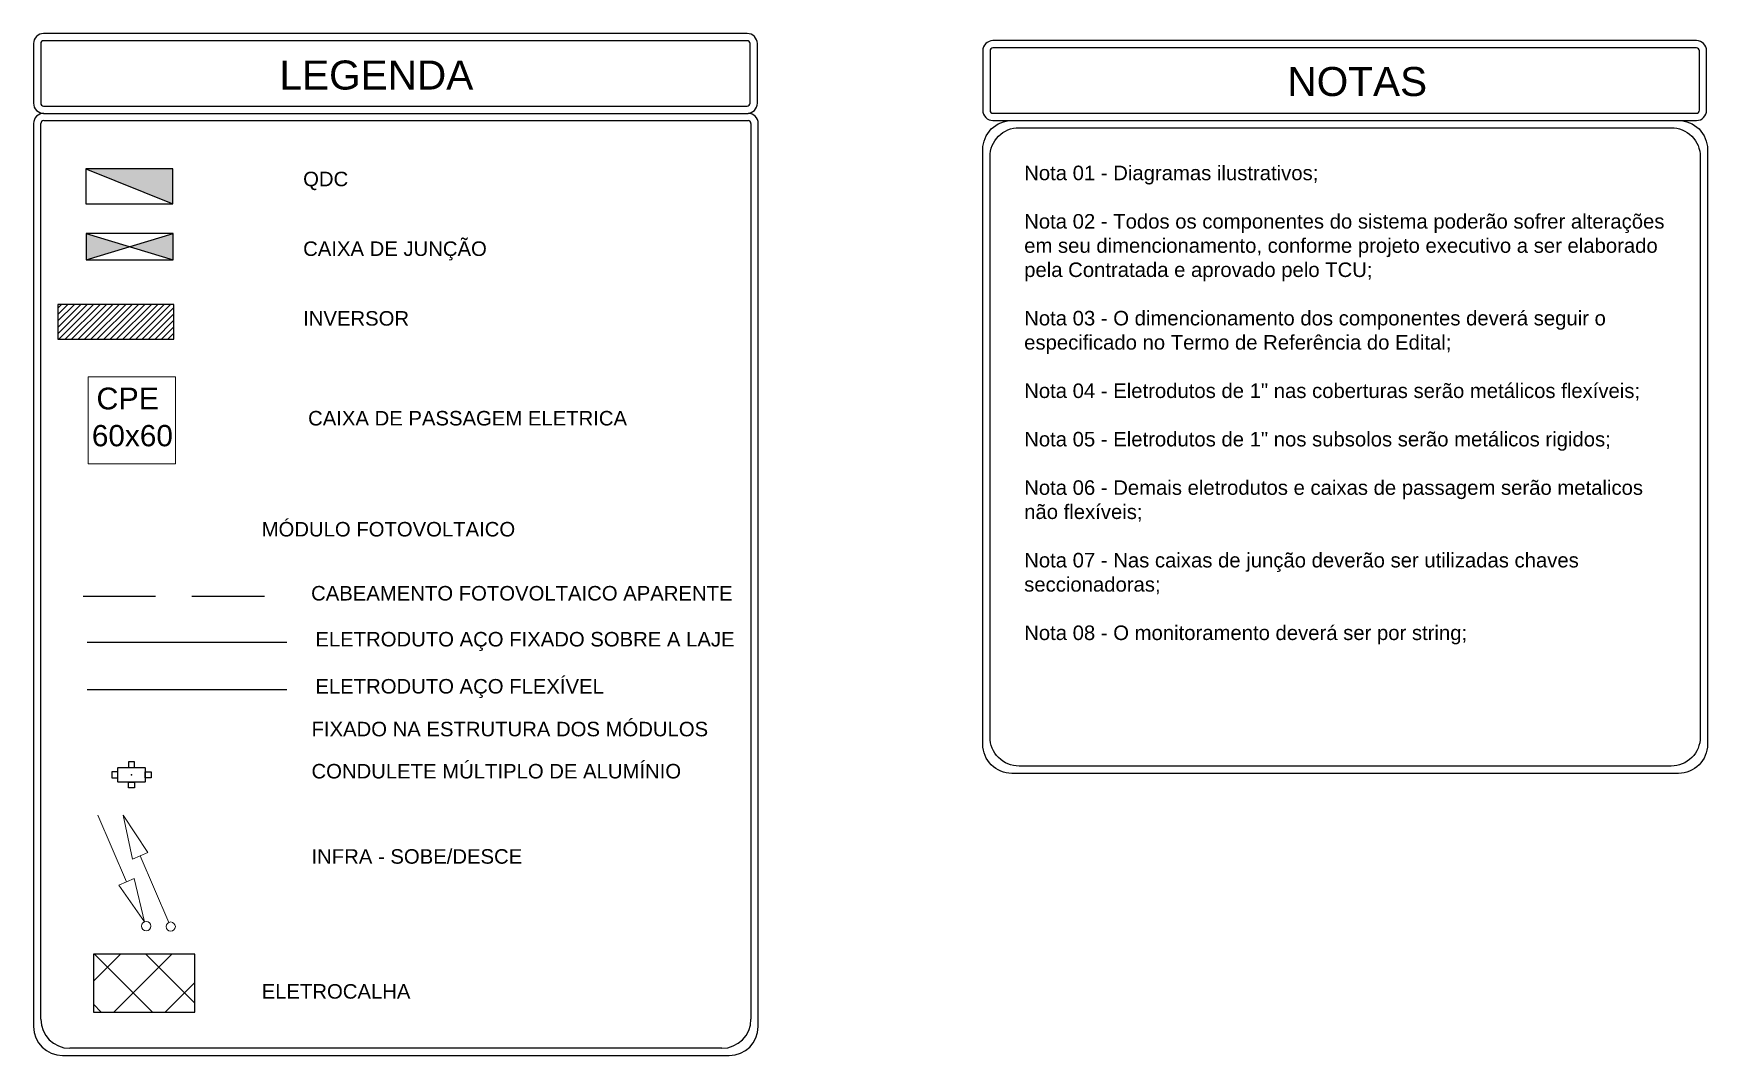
# Model space of a CAD drawing. Header units: metres. Extents: x 1796 to 2240, y -1398 to -687.
# Drawn here: x 2184.36 to 2190.13, y -1167.23 to -1163.71 of the extents above; entities that cross this region are included whole.
import ezdxf
from ezdxf.enums import TextEntityAlignment as Align

# ---------------------------------------------------------------- set-up
doc = ezdxf.new("R2010")
doc.units = ezdxf.units.M
doc.header["$MEASUREMENT"] = 0
doc.linetypes.add('CENTER', pattern=[2, 1.25, -0.25, 0.25, -0.25])
doc.linetypes.add('HIDDEN', pattern=[0.375, 0.25, -0.125])
doc.layers.get('0').update_dxf_attribs({"linetype": 'CONTINUOUS'})
for name, color, linetype in [('ELE-CXP-CON', 2, 'CONTINUOUS'), ('ELE_CABEAMENTO APARENTE', 4, 'HIDDEN'), ('ELE_DUTO AÇO', 170, 'CONTINUOUS'), ('ELE_DUTO FLEXÍVEL', 96, 'CONTINUOUS'), ('ELE_ELETROCALHA', 8, 'CONTINUOUS'), ('ELE_QUADROS', 4, 'CONTINUOUS'), ('ELE_TABELA', 1, 'CONTINUOUS'), ('ELE_TEXTO', 3, 'CONTINUOUS')]:
    doc.layers.add(name, color=color, linetype=linetype)
doc.layers.add('ELE_BLOCOS', color=3, linetype='CONTINUOUS', lineweight=5)
doc.layers.add('ELE_CAIXA DE PASSAGEM', color=3, linetype='CONTINUOUS', lineweight=5)
doc.styles.add('ELÉTRICA', font='arial.ttf')
doc.styles.add('ENGECAD', font='arial.ttf')

# ---------------------------------------------------------------- blocks, each defined once
blk = doc.blocks.new('QDC')
at = {"layer": 'ELE_QUADROS'}
blk.add_hatch(color=1, dxfattribs=at).paths.add_polyline_path([(0, 24), (60, 0), (60, 24)])
for p, q in [((0, 24), (60, 0)), ((0, 24), (0, 0)), ((60, 24), (0, 24)), ((60, 0), (60, 24)), ((0, 0), (60, 0))]:
    blk.add_line(p, q, dxfattribs=at)
blk = doc.blocks.new('CD TVC')
h = blk.add_hatch(color=1)
h.paths.add_polyline_path([(40, 12), (80, 0), (80, 24)])
h.paths.add_polyline_path([(40, 12), (0, 24), (0, 0)])
at = {"layer": 'ELE_QUADROS'}
for p, q in [((0, 0), (80, 24)), ((0, 24), (80, 0))]:
    blk.add_line(p, q, dxfattribs=at)
blk.add_lwpolyline([(0, 0), (80, 0), (80, 24), (0, 24)], close=True, dxfattribs=at)
blk = doc.blocks.new('CD TEL')
at = {"layer": 'ELE_QUADROS'}
h = blk.add_hatch(dxfattribs=at)
h.set_pattern_fill('ANSI31', color=10, scale=25, style=0)
h.set_pattern_definition([(45, (-6752.08, -3804.0768), (-2.2097087, 2.2097087), [])])
h.paths.add_polyline_path([(80, 0), (80, 24), (0, 24), (0, 0)])
blk.add_lwpolyline([(0, 0), (80, 0), (80, 24), (0, 24)], close=True, dxfattribs=at)
blk = doc.blocks.new('CPE60')
at = {"layer": 'ELE_CAIXA DE PASSAGEM', "color": 2}
blk.add_lwpolyline([(0, 0), (60, 0), (60, 60), (0, 60)], close=True, dxfattribs=at)
at = {"layer": 'ELE_CAIXA DE PASSAGEM', "color": 3, "style": 'ENGECAD'}
blk.add_text('CPE', height=15, dxfattribs=at).set_placement((27.2, 37.5), align=Align.CENTER)
blk.add_text('60x60', height=14.67, dxfattribs=at).set_placement((2.5, 12.1), (58.3, 12.1), align=Align.ALIGNED)
blk = doc.blocks.new('CX PASSAGEM 60X60')
at = {"layer": 'ELE_CAIXA DE PASSAGEM', "xscale": 0.005, "yscale": 0.005, "zscale": 0.005}
blk.add_blockref('CPE60', (0, -0.15), dxfattribs=at)
blk = doc.blocks.new('*U17')
at = {"color": 0}
for points in [[(-0.0674, 0.01), (-0.0474, 0.01), (-0.0474, -0.01), (-0.0674, -0.01)], [(0.00995, 0.045), (-0.01005, 0.045), (-0.01005, 0.025), (0.00995, 0.025)], [(0.0673, 0.01), (0.0473, 0.01), (0.0473, -0.01), (0.0673, -0.01)], [(0.00995, -0.045), (-0.01005, -0.045), (-0.01005, -0.025), (0.00995, -0.025)]]:
    blk.add_lwpolyline(points, close=True, dxfattribs=at)
blk.add_lwpolyline([(0.0453, 0.025), (-0.0454, 0.025, 0.4142136), (-0.0474, 0.023), (-0.0474, -0.023, 0.4142136), (-0.0454, -0.025), (0.0453, -0.025, 0.4142136), (0.0473, -0.023), (0.0473, 0.023, 0.4142136)], format="xyb", close=True, dxfattribs=at)
blk.add_point((0, 0), dxfattribs=at)
blk = doc.blocks.new('TUB SOBE')
at = {"layer": 'ELE_BLOCOS', "color": 4}
blk.add_line((-0.1053, 0.2443), (-0.0063, 0.0147), dxfattribs=at)
blk.add_lwpolyline([(-0.1635, 0.3841), (-0.1318, 0.2328), (-0.0787, 0.2557)], close=True, dxfattribs=at)
at = {"layer": 'ELE_BLOCOS', "color": 5}
blk.add_circle((0, 0), 0.016, dxfattribs=at)
blk = doc.blocks.new('TUB DESCE')
at = {"layer": 'ELE_BLOCOS', "color": 4}
blk.add_line((-0.0679, 0.1526), (-0.1668, 0.3822), dxfattribs=at)
blk.add_lwpolyline([(-0.0413, 0.164), (-0.0064, 0.0147), (-0.0944, 0.1411)], close=True, dxfattribs=at)
at = {"layer": 'ELE_BLOCOS', "color": 5}
blk.add_circle((0, 0), 0.016, dxfattribs=at)

msp = doc.modelspace()

# ---------------------------------------------------------------- hatches: boundary and pattern name
at = {"layer": 'ELE_ELETROCALHA'}
h = msp.add_hatch(dxfattribs=at)
h.set_pattern_fill('ANSI37', color=256)
h.set_pattern_definition([(45, (2112.22678, -1926.7979), (-0.088388348, 0.088388348), []), (135, (2112.22678, -1926.7979), (-0.088388348, -0.088388348), [])])
h.paths.add_polyline_path([(2184.9176, -1167.0783), (2184.9176, -1166.8783), (2184.5684, -1166.8783), (2184.5684, -1167.0783)])

# ---------------------------------------------------------------- linework, layer by layer
at = {"layer": 'ELE_CABEAMENTO APARENTE'}
msp.add_line((2184.5325, -1165.6464), (2185.22, -1165.6464), dxfattribs=at)
at = {"layer": 'ELE_DUTO AÇO'}
msp.add_line((2184.5471, -1165.8047), (2185.2346, -1165.8047), dxfattribs=at)
at = {"layer": 'ELE_DUTO FLEXÍVEL', "linetype": 'CENTER'}
msp.add_line((2184.5471, -1165.9667), (2185.2346, -1165.9667), dxfattribs=at)
at = {"layer": 'ELE_ELETROCALHA'}
msp.add_lwpolyline([(2184.9176, -1166.8783), (2184.5684, -1166.8783), (2184.5684, -1167.0783), (2184.9176, -1167.0783)], close=True, dxfattribs=at)
at = {"layer": 'ELE_TABELA'}
for p, q in [((2184.362, -1164.0181), (2184.362, -1167.1278)), ((2184.387, -1167.1028), (2184.387, -1164.0181)), ((2184.397, -1164.0081), (2186.8228, -1164.0081)), ((2186.8328, -1164.0181), (2186.8328, -1167.1028)), ((2186.8578, -1167.1278), (2186.8578, -1164.0181)), ((2184.462, -1167.2278), (2186.7578, -1167.2278)), ((2186.7328, -1167.2028), (2184.487, -1167.2028))]:
    msp.add_line(p, q, dxfattribs=at)
for points in [[(2186.8198, -1163.9831, 0.414214), (2186.8548, -1163.9481), (2186.8548, -1163.7431, 0.414214), (2186.8198, -1163.7081), (2184.3968, -1163.7081, 0.414214), (2184.3618, -1163.7431), (2184.3618, -1163.9481, 0.414214), (2184.3968, -1163.9831), (2186.8228, -1163.9831)], [(2190.089, -1164.0077, 0.414214), (2190.124, -1163.9727), (2190.124, -1163.7677, 0.414214), (2190.089, -1163.7327), (2187.666, -1163.7327, 0.414214), (2187.631, -1163.7677), (2187.631, -1163.9727, 0.414214), (2187.666, -1164.0077), (2190.089, -1164.0077)]]:
    msp.add_lwpolyline(points, format="xyb", dxfattribs=at)
for points in [[(2184.3868, -1163.9481, 0.414214), (2184.3968, -1163.9581), (2186.8198, -1163.9581, 0.414214), (2186.8298, -1163.9481), (2186.8298, -1163.7431, 0.414214), (2186.8198, -1163.7331), (2184.3968, -1163.7331, 0.414214), (2184.3868, -1163.7431)], [(2187.656, -1163.9727, 0.414214), (2187.666, -1163.9827), (2190.089, -1163.9827, 0.414214), (2190.099, -1163.9727), (2190.099, -1163.7677, 0.414214), (2190.089, -1163.7577), (2187.666, -1163.7577, 0.414214), (2187.656, -1163.7677)], [(2190.027, -1166.2561), (2187.7312, -1166.2561, -0.414214), (2187.6312, -1166.1561), (2187.6312, -1164.1077, -0.414214), (2187.7312, -1164.0077), (2190.027, -1164.0077, -0.414214), (2190.127, -1164.1077), (2190.127, -1166.1561, -0.414214)], [(2187.7562, -1164.0327), (2190.002, -1164.0327, -0.414214), (2190.102, -1164.1327), (2190.102, -1166.1311, -0.414214), (2190.002, -1166.2311), (2187.7562, -1166.2311, -0.414214), (2187.6562, -1166.1311), (2187.6562, -1164.1327, -0.414214)]]:
    msp.add_lwpolyline(points, format="xyb", close=True, dxfattribs=at)
for centre, radius, start, end in [((2184.397, -1164.0181), 0.035, 90, 180), ((2186.8228, -1164.0181), 0.035, 0, 90), ((2184.397, -1164.0181), 0.01, 90, 180), ((2186.8228, -1164.0181), 0.01, 0, 90), ((2184.487, -1167.1028), 0.1, 180, 270), ((2186.7328, -1167.1028), 0.1, 270, 0), ((2184.462, -1167.1278), 0.1, 180, 270), ((2186.7578, -1167.1278), 0.1, 270, 360)]:
    msp.add_arc(centre, radius, start, end, dxfattribs=at)

# ---------------------------------------------------------------- block references
for name, p in [('CX PASSAGEM 60X60', (2184.5504, -1165.0402)), ('TUB DESCE', (2184.7501, -1166.7822)), ('TUB SOBE', (2184.8344, -1166.7839))]:
    msp.add_blockref(name, p)
at = {"layer": 'ELE-CXP-CON', "xscale": -1, "rotation": 180}
msp.add_blockref('*U17', (2184.6995, -1166.2611), dxfattribs=at)
at = {"layer": 'ELE_QUADROS', "xscale": 0.005, "yscale": 0.005, "zscale": 0.005}
for name, p in [('QDC', (2184.5419, -1164.2942)), ('CD TEL', (2184.4457, -1164.7611))]:
    msp.add_blockref(name, p, dxfattribs=at)
at = {"layer": 'ELE_QUADROS', "xscale": 0.00375523375800469, "yscale": 0.00375523375800469, "zscale": 0.00375523375800469, "rotation": 359.9680617663985}
msp.add_blockref('CD TVC', (2184.5429, -1164.4873), dxfattribs=at)

# ---------------------------------------------------------------- texts
at = {"layer": 'ELE_TEXTO', "color": 3, "style": 'ELÉTRICA'}
msp.add_text('LEGENDA', height=0.1, dxfattribs=at).set_placement((2185.5427, -1163.9012), align=Align.CENTER)
for s, height, p in [('NOTAS', 0.1, (2188.6802, -1163.9235)), ('QDC', 0.05, (2185.2905, -1164.2342)), ('CAIXA DE JUNÇÃO', 0.05, (2185.2905, -1164.4742)), ('INVERSOR', 0.05, (2185.2905, -1164.7142)), ('CAIXA DE PASSAGEM ELETRICA', 0.05, (2185.3076, -1165.058)), ('CABEAMENTO FOTOVOLTAICO APARENTE', 0.05, (2185.3179, -1165.6608)), ('ELETRODUTO AÇO FIXADO SOBRE A LAJE', 0.05, (2185.3326, -1165.8191)), ('ELETRODUTO AÇO FLEXÍVEL ', 0.05, (2185.3326, -1165.9812))]:
    msp.add_text(s, height=height, dxfattribs=at).set_placement(p)
at = {"layer": 'ELE_TEXTO', "style": 'ELÉTRICA'}
for s, p in [('MÓDULO FOTOVOLTAICO', (2185.1476, -1165.4553)), ('ELETROCALHA', (2185.1476, -1167.0469))]:
    msp.add_text(s, height=0.05, dxfattribs=at).set_placement(p, align=Align.BOTTOM_LEFT)
at = {"layer": 'ELE_TEXTO', "color": 3, "char_height": 0.05, "attachment_point": 1, "style": 'ELÉTRICA'}
for s, width, gutter_width, heights, insert in [('\\A1;Nota 01 - Diagramas ilustrativos;\\P\\PNota 02 - Todos os componentes do sistema poderão sofrer alterações em seu dimencionamento, conforme projeto executivo a ser elaborado pela Contratada e aprovado pelo TCU;\\P\\PNota 03 - O dimencionamento dos componentes deverá seguir o especificado no Termo de Referência do Edital;\\P\\PNota 04 - Eletrodutos de 1" nas coberturas serão metálicos flexíveis;\\P\\PNota 05 - Eletrodutos de 1" nos subsolos serão metálicos rigidos;\\P\\PNota 06 - Demais eletrodutos e caixas de passagem serão metalicos não flexíveis;\\P\\PNota 07 - Nas caixas de junção deverão ser utilizadas chaves seccionadoras;\\P\\PNota 08 - O monitoramento deverá ser por string;\\P\\P ', 2.206626, 17.1852, [3.6449], (2187.7737, -1164.1633)), ('FIXADO NA ESTRUTURA DOS MÓDULOS', 1.408951, 250, [0], (2185.3193, -1166.0785)), ('CONDULETE MÚLTIPLO DE ALUMÍNIO', 1.408951, 250, [0], (2185.3193, -1166.2236)), ('INFRA - SOBE/DESCE', 1.408951, 250, [0], (2185.3193, -1166.5172))]:
    msp.add_mtext_dynamic_manual_height_columns(s, width=width, gutter_width=gutter_width, heights=heights, dxfattribs=dict(at, insert=insert))

doc.saveas('drawing.dxf')
